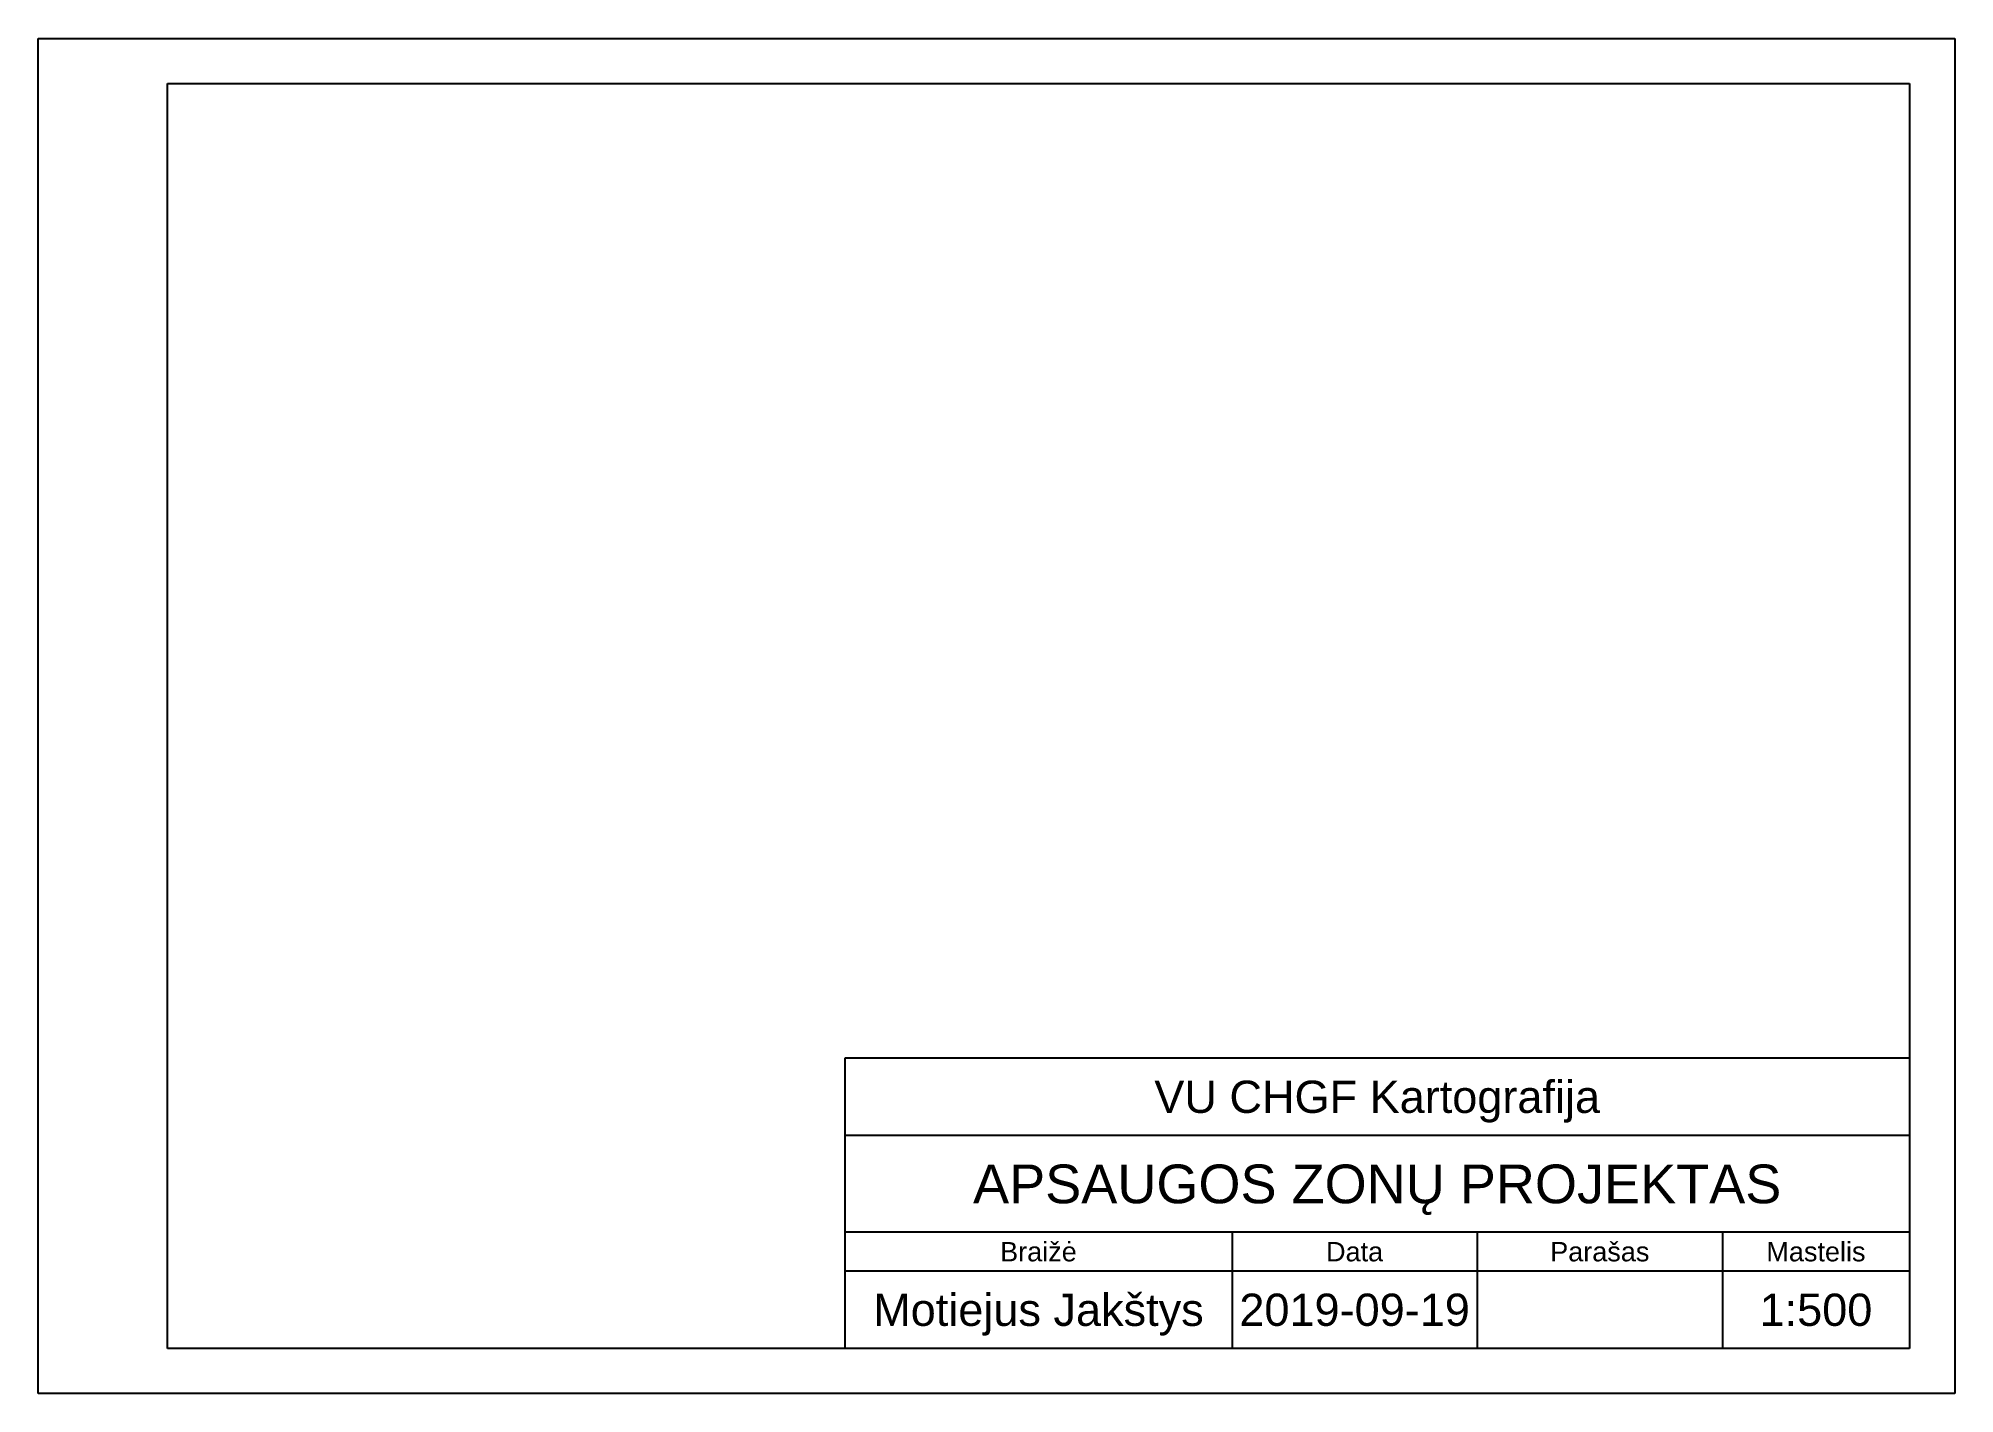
# Model space of a CAD drawing. Header units: inches. Extents: x 0 to 297, y 0 to 210.
import ezdxf
from ezdxf.enums import TextEntityAlignment as Align

# ---------------------------------------------------------------- set-up
doc = ezdxf.new("R2010")
doc.units = ezdxf.units.IN
doc.header["$MEASUREMENT"] = 0
doc.styles.get("Standard").update_dxf_attribs({"font": 'Arial.ttf'})

msp = doc.modelspace()

# ---------------------------------------------------------------- linework, layer by layer
for p, q in [((0, 0), (0, 210)), ((0, 210), (297, 210)), ((297, 210), (297, 0)), ((20, 203), (290, 203)), ((20, 7), (20, 203)), ((290, 203), (290, 7)), ((290, 52), (125, 52)), ((125, 52), (125, 7)), ((290, 40), (125, 40)), ((290, 25), (125, 25)), ((185, 25), (185, 7)), ((223, 25), (223, 7)), ((261, 25), (261, 7)), ((290, 19), (125, 19)), ((290, 7), (20, 7)), ((185, 7), (185, 7)), ((297, 0), (0, 0))]:
    msp.add_line(p, q)

# ---------------------------------------------------------------- texts
for s, height, p in [('VU CHGF Kartografija', 5, (207.5, 46)), ('APSAUGOS ZONŲ PROJEKTAS', 6, (207.5, 32.5)), ('Braižė', 3, (155, 22)), ('Data', 3, (204, 22)), ('Parašas', 3, (242, 22)), ('Mastelis', 3, (275.5, 22)), ('Motiejus Jakštys', 5, (155, 13)), ('2019-09-19', 5, (204, 13)), ('1:500', 5, (275.5, 13))]:
    msp.add_text(s, height=height).set_placement(p, align=Align.MIDDLE_CENTER)

doc.saveas('drawing.dxf')
